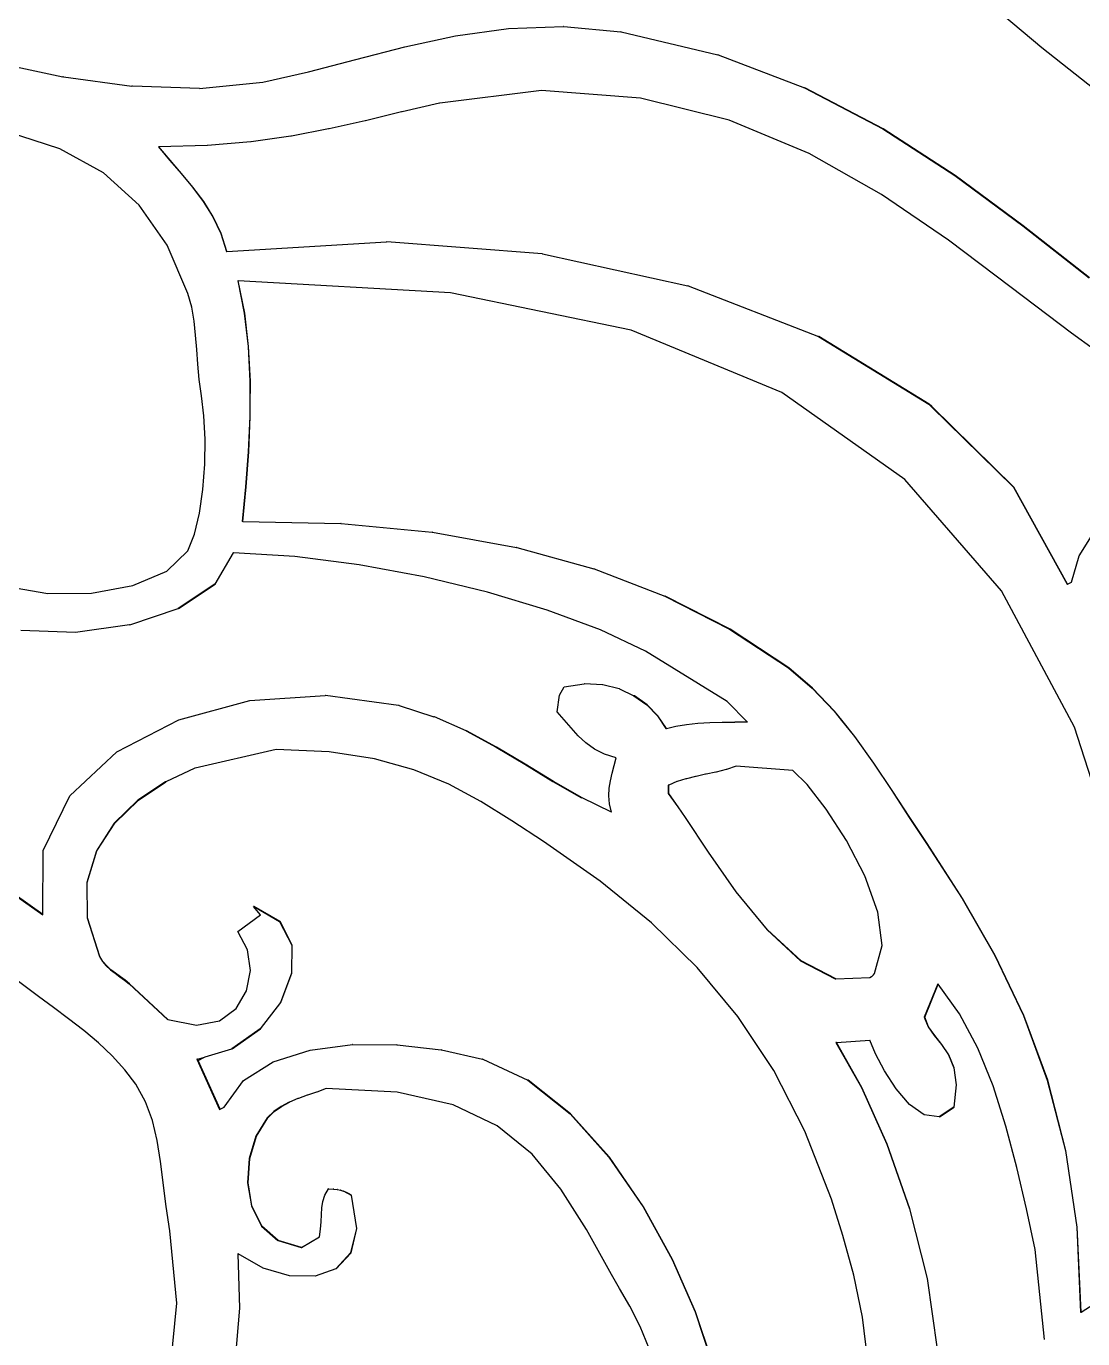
# Model space of a CAD drawing. Header units: inches. Extents: x 1397 to 20304, y -27267 to -746.
# Drawn here: x 17246.61 to 17254.01, y -23854.55 to -23845.36 of the extents above; entities that cross this region are included whole.
import ezdxf

# ---------------------------------------------------------------- set-up
doc = ezdxf.new("R2010")
doc.units = ezdxf.units.IN
doc.header["$LTSCALE"] = 17
doc.header["$MEASUREMENT"] = 0
doc.layers.add('25 BOT BAR', color=12, linetype='Continuous', lineweight=25)

# ---------------------------------------------------------------- blocks, each defined once
blk = doc.blocks.new('A$C261f3448')
for p, q in [((14.1372, 16.2458), (13.682, 16.6307)), ((10.0345, 16.3304), (10.4044, 16.3827)), ((10.4044, 16.3827), (10.7893, 16.3965)), ((10.7924, 16.3965), (10.7893, 16.3965)), ((10.7924, 16.3965), (11.1901, 16.3585)), ((11.1932, 16.3585), (11.1901, 16.3585)), ((11.1932, 16.3585), (11.8696, 16.1976)), ((9.6786, 16.2532), (10.0345, 16.3304)), ((9.0047, 16.0781), (9.3357, 16.1646)), ((9.3357, 16.1646), (9.6786, 16.2532)), ((11.8727, 16.1976), (11.8696, 16.1976)), ((11.8727, 16.1976), (12.4759, 15.9663)), ((14.604, 15.8778), (14.1372, 16.2458)), ((6.8201, 16.1438), (7.2873, 16.0431)), ((8.6849, 16.0071), (9.0047, 16.0781)), ((7.2903, 16.0431), (7.2873, 16.0431)), ((7.2903, 16.0431), (7.7701, 15.979)), ((8.2434, 15.9631), (8.6849, 16.0071)), ((7.7732, 15.979), (7.7701, 15.979)), ((8.2434, 15.9631), (7.7732, 15.979)), ((10.6352, 15.9486), (9.9247, 15.8608)), ((11.3294, 15.8942), (10.6352, 15.9486)), ((11.95, 15.7402), (11.3294, 15.8942)), ((12.4759, 15.9663), (13.0238, 15.6797)), ((12.4789, 15.9663), (12.4759, 15.9663)), ((13.0269, 15.6797), (12.4789, 15.9663)), ((9.657, 15.7985), (9.4044, 15.7372)), ((9.66, 15.7985), (9.657, 15.7985)), ((9.9216, 15.8608), (9.66, 15.7985)), ((9.9247, 15.8608), (9.9216, 15.8608)), ((9.4014, 15.7372), (9.1492, 15.6799)), ((9.4044, 15.7372), (9.4014, 15.7372)), ((12.5084, 15.5087), (11.95, 15.7402)), ((7.265, 15.5413), (6.899, 15.659)), ((8.8827, 15.6298), (8.6052, 15.59)), ((8.8857, 15.6298), (8.8827, 15.6298)), ((9.1461, 15.6799), (8.8857, 15.6298)), ((9.1492, 15.6799), (9.1461, 15.6799)), ((13.0238, 15.6797), (13.5284, 15.3527)), ((13.0269, 15.6797), (13.0238, 15.6797)), ((13.5315, 15.3527), (13.0269, 15.6797)), ((7.571, 15.3711), (7.265, 15.5413)), ((7.9555, 15.5533), (8.0335, 15.4604)), ((7.9586, 15.5533), (7.9555, 15.5533)), ((8.296, 15.5635), (7.9586, 15.5533)), ((8.0365, 15.4604), (7.9586, 15.5533)), ((8.2991, 15.5635), (8.296, 15.5635)), ((8.6022, 15.59), (8.2991, 15.5635)), ((8.6052, 15.59), (8.6022, 15.59)), ((8.0335, 15.4604), (8.1141, 15.3673)), ((8.0365, 15.4604), (8.0335, 15.4604)), ((8.1171, 15.3673), (8.0365, 15.4604)), ((13.0158, 15.2218), (12.5084, 15.5087)), ((7.8202, 15.1467), (7.571, 15.3711)), ((8.1141, 15.3673), (8.1937, 15.2718)), ((8.1171, 15.3673), (8.1141, 15.3673)), ((8.1968, 15.2718), (8.1171, 15.3673)), ((13.5284, 15.3527), (14.0047, 15.0004)), ((13.5315, 15.3527), (13.5284, 15.3527)), ((14.0078, 15.0004), (13.5315, 15.3527)), ((8.1937, 15.2718), (8.2688, 15.1717)), ((8.1968, 15.2718), (8.1937, 15.2718)), ((8.2719, 15.1717), (8.1968, 15.2718)), ((8.2688, 15.1717), (8.3358, 15.0648)), ((8.2719, 15.1717), (8.2688, 15.1717)), ((8.3389, 15.0648), (8.2719, 15.1717)), ((13.4836, 14.9017), (13.0158, 15.2218)), ((8.016, 14.8664), (7.8202, 15.1467)), ((8.3358, 15.0648), (8.3912, 14.9487)), ((8.3389, 15.0648), (8.3358, 15.0648)), ((8.3942, 14.9487), (8.3389, 15.0648)), ((14.0047, 15.0004), (14.4676, 14.6378)), ((14.0078, 15.0004), (14.0047, 15.0004)), ((14.4707, 14.6378), (14.0078, 15.0004)), ((8.3912, 14.9487), (8.4312, 14.8214)), ((8.3942, 14.9487), (8.3912, 14.9487)), ((8.4342, 14.8216), (8.3942, 14.9487)), ((8.4342, 14.8216), (9.5511, 14.8891)), ((9.5541, 14.8891), (9.5511, 14.8891)), ((9.5511, 14.8891), (9.5524, 14.889)), ((9.5541, 14.8891), (9.5524, 14.889)), ((10.6398, 14.8053), (9.5541, 14.8891)), ((13.923, 14.5706), (13.4836, 14.9017)), ((8.1617, 14.5286), (8.016, 14.8664)), ((8.4312, 14.8214), (8.4342, 14.8216)), ((10.6428, 14.8053), (10.6398, 14.8053)), ((10.6428, 14.8053), (11.6601, 14.5808)), ((8.5105, 14.6165), (8.5559, 14.3912)), ((8.5135, 14.6164), (8.5105, 14.6165)), ((8.5589, 14.3912), (8.5135, 14.6164)), ((9.9996, 14.5315), (8.5135, 14.6164)), ((8.1882, 14.4315), (8.1617, 14.5286)), ((11.2641, 14.2711), (9.9996, 14.5315)), ((11.6631, 14.5808), (11.6601, 14.5808)), ((11.6631, 14.5808), (12.5748, 14.2266)), ((14.3454, 14.2505), (13.923, 14.5706)), ((8.2052, 14.3347), (8.1882, 14.4315)), ((8.2158, 14.237), (8.2052, 14.3347)), ((8.5589, 14.3912), (8.5559, 14.3912)), ((8.5559, 14.3912), (8.5833, 14.1561)), ((8.5864, 14.1561), (8.5589, 14.3912)), ((8.2231, 14.1371), (8.2158, 14.237)), ((12.3185, 13.8361), (11.2641, 14.2711)), ((14.5053, 14.1335), (14.3454, 14.2505)), ((8.5864, 14.1561), (8.5833, 14.1561)), ((8.5833, 14.1561), (8.5955, 13.9142)), ((8.5985, 13.9142), (8.5864, 14.1561)), ((12.5748, 14.2266), (13.3467, 13.7534)), ((12.5778, 14.2266), (12.5748, 14.2266)), ((13.3498, 13.7534), (12.5778, 14.2266)), ((8.2303, 14.0336), (8.2231, 14.1371)), ((8.2405, 13.9255), (8.2303, 14.0336)), ((8.2568, 13.8113), (8.2405, 13.9255)), ((8.5955, 13.9142), (8.595, 13.7369)), ((8.5985, 13.9142), (8.5955, 13.9142)), ((8.5981, 13.7369), (8.5985, 13.9142)), ((8.2738, 13.6721), (8.2568, 13.8113)), ((13.1774, 13.2276), (12.3185, 13.8361)), ((8.595, 13.7369), (8.5949, 13.6681)), ((8.595, 13.7369), (8.5981, 13.7369)), ((8.5979, 13.6681), (8.5981, 13.7369)), ((13.3498, 13.7534), (13.3467, 13.7534)), ((13.3467, 13.7534), (13.3635, 13.7369)), ((13.3666, 13.7369), (13.3498, 13.7534)), ((13.3635, 13.7369), (13.3666, 13.7369)), ((13.3635, 13.7369), (13.9388, 13.1722)), ((13.9418, 13.1722), (13.3666, 13.7369)), ((8.2816, 13.5093), (8.2738, 13.6721)), ((8.5949, 13.6681), (8.5841, 13.4207)), ((8.5871, 13.4207), (8.5979, 13.6681)), ((8.5979, 13.6681), (8.5949, 13.6681)), ((8.2795, 13.334), (8.2816, 13.5093)), ((8.5841, 13.4207), (8.5656, 13.1747)), ((8.5687, 13.1747), (8.5871, 13.4207)), ((8.5871, 13.4207), (8.5841, 13.4207)), ((8.2671, 13.1573), (8.2795, 13.334)), ((13.8553, 12.4466), (13.1774, 13.2276)), ((8.2436, 12.99), (8.2671, 13.1573)), ((8.5656, 13.1747), (8.5422, 12.933)), ((8.5452, 12.933), (8.5687, 13.1747)), ((8.5687, 13.1747), (8.5656, 13.1747)), ((13.9388, 13.1722), (14.3137, 12.4938)), ((13.9418, 13.1722), (13.9388, 13.1722)), ((14.3161, 12.4949), (13.9418, 13.1722)), ((8.2087, 12.8433), (8.2436, 12.99)), ((8.5452, 12.933), (8.5422, 12.933)), ((8.5452, 12.933), (9.2321, 12.9182)), ((9.2352, 12.9182), (9.2321, 12.9182)), ((9.2352, 12.9182), (9.8709, 12.8572)), ((9.8739, 12.8572), (9.8709, 12.8572)), ((9.8739, 12.8572), (10.4604, 12.7514)), ((8.1617, 12.728), (8.2087, 12.8433)), ((14.3976, 12.6918), (14.4966, 12.8493)), ((8.0136, 12.5845), (8.1617, 12.728)), ((8.4788, 12.7134), (8.3495, 12.4945)), ((8.3526, 12.4945), (8.4817, 12.7132)), ((8.4817, 12.7132), (8.4788, 12.7134)), ((8.9092, 12.6874), (8.4817, 12.7132)), ((9.3597, 12.6301), (8.9092, 12.6874)), ((10.4634, 12.7514), (10.4604, 12.7514)), ((10.4634, 12.7514), (11.0025, 12.6021)), ((14.3454, 12.5084), (14.3976, 12.6918)), ((7.7767, 12.4849), (8.0136, 12.5845)), ((9.8146, 12.5457), (9.3597, 12.6301)), ((11.0056, 12.6021), (11.0025, 12.6021)), ((11.0056, 12.6021), (11.4991, 12.4109)), ((8.3495, 12.4945), (8.093, 12.3248)), ((8.0961, 12.3248), (8.3526, 12.4945)), ((8.3526, 12.4945), (8.3495, 12.4945)), ((10.2582, 12.4387), (9.8146, 12.5457)), ((14.3137, 12.4938), (14.3161, 12.4949)), ((14.3161, 12.4949), (14.3454, 12.5084)), ((6.8986, 12.4776), (7.1814, 12.4288)), ((7.1814, 12.4288), (7.4873, 12.4321)), ((7.4873, 12.4321), (7.7767, 12.4849)), ((10.6749, 12.3133), (10.2582, 12.4387)), ((11.4991, 12.4109), (11.9521, 12.1791)), ((11.5022, 12.4109), (11.4991, 12.4109)), ((11.9552, 12.1791), (11.5022, 12.4109)), ((14.3666, 11.4941), (13.8553, 12.4466)), ((7.7556, 12.2101), (8.093, 12.3248)), ((8.0961, 12.3248), (8.093, 12.3248)), ((11.0489, 12.1741), (10.6749, 12.3133)), ((7.3744, 12.1564), (6.993, 12.1697)), ((7.7525, 12.2101), (7.3744, 12.1564)), ((7.7556, 12.2101), (7.7525, 12.2101)), ((11.3645, 12.0254), (11.0489, 12.1741)), ((11.9552, 12.1791), (11.9521, 12.1791)), ((11.9521, 12.1791), (12.3634, 11.9083)), ((12.3665, 11.9083), (11.9552, 12.1791)), ((11.9353, 11.674), (11.3645, 12.0254)), ((12.3665, 11.9083), (12.3634, 11.9083)), ((12.3634, 11.9083), (12.53, 11.7672)), ((12.5331, 11.7672), (12.3665, 11.9083)), ((10.762, 11.7179), (10.7937, 11.7765)), ((10.7937, 11.7765), (10.934, 11.7956)), ((10.9371, 11.7956), (10.934, 11.7956)), ((11.0629, 11.7895), (10.9371, 11.7956)), ((11.0659, 11.7895), (11.0629, 11.7895)), ((11.1794, 11.7611), (11.0659, 11.7895)), ((11.1825, 11.7611), (11.1794, 11.7611)), ((11.1825, 11.7611), (11.2829, 11.7134)), ((12.5331, 11.7672), (12.53, 11.7672)), ((12.53, 11.7672), (12.6835, 11.6055)), ((12.6865, 11.6055), (12.5331, 11.7672)), ((8.0969, 11.5456), (8.596, 11.6793)), ((8.596, 11.6793), (9.1221, 11.7149)), ((9.1251, 11.7149), (9.1221, 11.7149)), ((9.6362, 11.6448), (9.1251, 11.7149)), ((10.7461, 11.6008), (10.762, 11.7179)), ((11.2829, 11.7134), (11.3726, 11.6492)), ((11.286, 11.7134), (11.2829, 11.7134)), ((11.3756, 11.6492), (11.286, 11.7134)), ((12.078, 11.5276), (11.9353, 11.674)), ((9.6393, 11.6448), (9.6362, 11.6448)), ((9.6393, 11.6448), (9.8836, 11.5662)), ((10.7949, 11.545), (10.7461, 11.6008)), ((11.3756, 11.6492), (11.3726, 11.6492)), ((11.3726, 11.6492), (11.4476, 11.5717)), ((11.4506, 11.5717), (11.3756, 11.6492)), ((11.4476, 11.5717), (11.5072, 11.4837)), ((11.4506, 11.5717), (11.4476, 11.5717)), ((11.5098, 11.4844), (11.4506, 11.5717)), ((12.6865, 11.6055), (12.6835, 11.6055)), ((12.6835, 11.6055), (12.7359, 11.5404)), ((12.738, 11.5416), (12.6865, 11.6055)), ((7.6636, 11.3213), (8.0969, 11.5456)), ((9.8867, 11.5662), (9.8836, 11.5662)), ((10.1089, 11.467), (9.8867, 11.5662)), ((10.8426, 11.4886), (10.7949, 11.545)), ((10.892, 11.434), (10.8426, 11.4886)), ((11.5072, 11.4837), (11.5098, 11.4844)), ((11.5098, 11.4844), (11.5769, 11.5005)), ((11.5769, 11.5005), (11.6518, 11.5126)), ((11.6518, 11.5126), (11.731, 11.5206)), ((11.731, 11.5206), (11.814, 11.5254)), ((11.814, 11.5254), (11.8999, 11.5276)), ((11.8999, 11.5276), (11.9882, 11.5281)), ((11.9913, 11.5281), (11.9882, 11.5281)), ((11.9913, 11.5281), (11.9898, 11.5281)), ((12.078, 11.5276), (11.9913, 11.5281)), ((12.7359, 11.5404), (12.738, 11.5416)), ((12.7359, 11.5404), (12.8259, 11.4287)), ((12.8289, 11.4287), (12.738, 11.5416)), ((14.726, 10.3712), (14.3666, 11.4941)), ((10.1089, 11.467), (10.3185, 11.3539)), ((10.112, 11.467), (10.1089, 11.467)), ((10.3216, 11.3539), (10.112, 11.467)), ((10.9455, 11.3834), (10.892, 11.434)), ((12.8289, 11.4287), (12.8259, 11.4287)), ((12.8259, 11.4287), (12.9596, 11.2422)), ((12.9627, 11.2422), (12.8289, 11.4287)), ((7.3349, 11.0141), (7.6636, 11.3213)), ((8.78, 11.3373), (8.2123, 11.2056)), ((9.1504, 11.321), (8.78, 11.3373)), ((9.4673, 11.272), (9.1504, 11.321)), ((10.3185, 11.3539), (10.5188, 11.2337)), ((10.3216, 11.3539), (10.3185, 11.3539)), ((10.5218, 11.2337), (10.3216, 11.3539)), ((11.006, 11.3391), (10.9455, 11.3834)), ((11.0761, 11.3035), (11.006, 11.3391)), ((11.1584, 11.2788), (11.0761, 11.3035)), ((8.2092, 11.2056), (8.0075, 11.1118)), ((8.2123, 11.2056), (8.2092, 11.2056)), ((9.7421, 11.1947), (9.4673, 11.272)), ((10.5218, 11.2337), (10.5188, 11.2337)), ((10.5188, 11.2337), (10.716, 11.1132)), ((10.719, 11.1132), (10.5218, 11.2337)), ((11.13, 11.1713), (11.1441, 11.2243)), ((11.1441, 11.2243), (11.1584, 11.2788)), ((11.9988, 11.2202), (11.9306, 11.1971)), ((12.3951, 11.1909), (11.9988, 11.2202)), ((12.9627, 11.2422), (12.9596, 11.2422)), ((12.9596, 11.2422), (13.0868, 11.0514)), ((13.0899, 11.0514), (12.9627, 11.2422)), ((9.9864, 11.0938), (9.7421, 11.1947)), ((10.719, 11.1132), (10.716, 11.1132)), ((10.716, 11.1132), (10.9165, 10.9991)), ((10.9195, 10.9991), (10.719, 11.1132)), ((11.1096, 11.0661), (11.1179, 11.1188)), ((11.1179, 11.1188), (11.13, 11.1713)), ((11.5826, 11.1134), (11.5261, 11.0885)), ((11.5857, 11.1134), (11.5826, 11.1134)), ((11.6467, 11.1329), (11.5857, 11.1134)), ((11.6498, 11.1329), (11.6467, 11.1329)), ((11.7143, 11.1489), (11.6498, 11.1329)), ((11.7173, 11.1489), (11.7143, 11.1489)), ((11.7843, 11.1636), (11.7173, 11.1489)), ((11.7874, 11.1636), (11.7843, 11.1636)), ((11.8557, 11.1789), (11.7874, 11.1636)), ((11.8588, 11.1789), (11.8557, 11.1789)), ((11.9276, 11.1971), (11.8588, 11.1789)), ((11.9306, 11.1971), (11.9276, 11.1971)), ((12.4956, 11.0919), (12.3951, 11.1909)), ((5.8943, 11.0592), (7.1469, 10.1809)), ((7.1469, 10.183), (5.8973, 11.0592)), ((8.0044, 11.1118), (7.8119, 10.983)), ((7.8149, 10.983), (8.0075, 11.1118)), ((8.0075, 11.1118), (8.0044, 11.1118)), ((10.2116, 10.9735), (9.9864, 11.0938)), ((11.1071, 11.0123), (11.1096, 11.0661)), ((11.5231, 11.0885), (11.5231, 11.0299)), ((11.5261, 11.0885), (11.5231, 11.0885)), ((11.5261, 11.0299), (11.5231, 11.0299)), ((11.5231, 11.0299), (11.5898, 10.935)), ((11.5261, 11.0299), (11.5261, 11.0885)), ((11.592, 10.9361), (11.5261, 11.0299)), ((12.6285, 10.9208), (12.4956, 11.0919)), ((13.0868, 11.0514), (13.2097, 10.8617)), ((13.0899, 11.0514), (13.0868, 11.0514)), ((13.2128, 10.8617), (13.0899, 11.0514)), ((7.1498, 10.6314), (7.3349, 11.0141)), ((7.8119, 10.983), (7.6461, 10.8212)), ((7.6492, 10.8212), (7.8149, 10.983)), ((7.8149, 10.983), (7.8119, 10.983)), ((10.4293, 10.8385), (10.2116, 10.9735)), ((10.9195, 10.9991), (10.9165, 10.9991)), ((11.1263, 10.8998), (10.9195, 10.9991)), ((11.1122, 10.9566), (11.1071, 11.0123)), ((11.1263, 10.8998), (11.1122, 10.9566)), ((11.5898, 10.935), (11.592, 10.9361)), ((11.5898, 10.935), (11.6418, 10.861)), ((11.6448, 10.861), (11.592, 10.9361)), ((10.651, 10.6932), (10.4293, 10.8385)), ((11.1267, 10.8982), (11.1263, 10.8998)), ((11.6418, 10.861), (11.8022, 10.6178)), ((11.6448, 10.861), (11.6418, 10.861)), ((11.8053, 10.6178), (11.6448, 10.861)), ((12.7706, 10.7001), (12.6285, 10.9208)), ((13.2097, 10.8617), (13.3306, 10.6786)), ((13.2128, 10.8617), (13.2097, 10.8617)), ((13.3337, 10.6786), (13.2128, 10.8617)), ((7.6461, 10.8212), (7.5218, 10.6287)), ((7.5249, 10.6287), (7.6492, 10.8212)), ((7.6492, 10.8212), (7.6461, 10.8212)), ((11.0476, 10.4162), (10.651, 10.6932)), ((12.8987, 10.4523), (12.7706, 10.7001)), ((13.3337, 10.6786), (13.3306, 10.6786)), ((13.3306, 10.6786), (13.5798, 10.2944)), ((13.5828, 10.2944), (13.3337, 10.6786)), ((7.1469, 10.183), (7.1498, 10.6314)), ((7.5218, 10.6287), (7.4535, 10.4075)), ((7.4566, 10.4075), (7.5249, 10.6287)), ((7.5249, 10.6287), (7.5218, 10.6287)), ((11.8022, 10.6178), (11.996, 10.3419)), ((11.8053, 10.6178), (11.8022, 10.6178)), ((11.999, 10.3419), (11.8053, 10.6178)), ((7.4535, 10.4075), (7.4558, 10.16)), ((7.4566, 10.4075), (7.4535, 10.4075)), ((7.4589, 10.16), (7.4566, 10.4075)), ((11.4053, 10.1251), (11.0476, 10.4162)), ((12.9894, 10.1999), (12.8987, 10.4523)), ((11.996, 10.3419), (12.2145, 10.0748)), ((11.999, 10.3419), (11.996, 10.3419)), ((12.2176, 10.0748), (11.999, 10.3419)), ((13.5828, 10.2944), (13.5798, 10.2944)), ((13.5798, 10.2944), (13.808, 9.896)), ((13.811, 9.896), (13.5828, 10.2944)), ((8.669, 10.1809), (8.6215, 10.2394)), ((8.6245, 10.2394), (8.6215, 10.2394)), ((8.6215, 10.2394), (8.6273, 10.236)), ((8.806, 10.133), (8.6245, 10.2394)), ((8.6245, 10.2394), (8.6273, 10.236)), ((8.6273, 10.236), (8.8029, 10.133)), ((13.0196, 9.9653), (12.9894, 10.1999)), ((7.1469, 10.1809), (7.1469, 10.183)), ((7.4558, 10.16), (7.5433, 9.8881)), ((7.4589, 10.16), (7.4558, 10.16)), ((7.5463, 9.8881), (7.4589, 10.16)), ((8.5105, 10.0637), (8.669, 10.1809)), ((8.8029, 10.133), (8.8879, 9.9686)), ((8.806, 10.133), (8.8029, 10.133)), ((8.8909, 9.9686), (8.806, 10.133)), ((11.7258, 9.8122), (11.4053, 10.1251)), ((8.5784, 9.936), (8.5105, 10.0637)), ((12.2145, 10.0748), (12.4494, 9.858)), ((12.2176, 10.0748), (12.2145, 10.0748)), ((12.4524, 9.858), (12.2176, 10.0748)), ((8.5987, 9.7916), (8.5784, 9.936)), ((8.8879, 9.9686), (8.8866, 9.7717)), ((8.8909, 9.9686), (8.8879, 9.9686)), ((8.8897, 9.7717), (8.8909, 9.9686)), ((12.966, 9.771), (13.0196, 9.9653)), ((7.5433, 9.8881), (7.5641, 9.8535)), ((7.5463, 9.8881), (7.5433, 9.8881)), ((7.5672, 9.8535), (7.5463, 9.8881)), ((7.5641, 9.8535), (7.5903, 9.8233)), ((7.5672, 9.8535), (7.5641, 9.8535)), ((7.5933, 9.8233), (7.5672, 9.8535)), ((12.4494, 9.858), (12.6921, 9.7331)), ((12.4524, 9.858), (12.4494, 9.858)), ((12.695, 9.7332), (12.4524, 9.858)), ((13.811, 9.896), (13.808, 9.896)), ((13.808, 9.896), (14.0088, 9.4751)), ((14.0118, 9.4751), (13.811, 9.896)), ((7.1152, 9.6099), (6.9208, 9.7549)), ((7.5903, 9.8233), (7.6203, 9.7964)), ((7.5933, 9.8233), (7.5903, 9.8233)), ((7.6233, 9.7964), (7.5933, 9.8233)), ((7.6203, 9.7964), (7.6526, 9.7716)), ((7.6233, 9.7964), (7.6203, 9.7964)), ((7.6557, 9.7716), (7.6233, 9.7964)), ((7.6526, 9.7716), (7.6859, 9.7476)), ((7.6557, 9.7716), (7.6526, 9.7716)), ((7.689, 9.7476), (7.6557, 9.7716)), ((7.6859, 9.7476), (7.7187, 9.7234)), ((7.689, 9.7476), (7.6859, 9.7476)), ((7.7217, 9.7234), (7.689, 9.7476)), ((8.5723, 9.6487), (8.5987, 9.7916)), ((8.8866, 9.7717), (8.8095, 9.5678)), ((8.8125, 9.5678), (8.8897, 9.7717)), ((8.8897, 9.7717), (8.8866, 9.7717)), ((12.0104, 9.47), (11.7258, 9.8122)), ((12.695, 9.7332), (12.9342, 9.7417)), ((12.9342, 9.7417), (12.9444, 9.7483)), ((12.9444, 9.7483), (12.95, 9.7516)), ((12.95, 9.7516), (12.9553, 9.7566)), ((12.9553, 9.7566), (12.9588, 9.7617)), ((12.9588, 9.7617), (12.966, 9.771)), ((7.7187, 9.7234), (7.7494, 9.6978)), ((7.7217, 9.7234), (7.7187, 9.7234)), ((7.7525, 9.6978), (7.7217, 9.7234)), ((7.7494, 9.6978), (8.019, 9.4489)), ((7.7525, 9.6978), (7.7494, 9.6978)), ((8.022, 9.4489), (7.7525, 9.6978)), ((8.5002, 9.5251), (8.5723, 9.6487)), ((12.6921, 9.7331), (12.695, 9.7332)), ((13.4099, 9.6978), (13.3148, 9.4636)), ((13.3178, 9.4636), (13.4119, 9.6951)), ((13.4119, 9.6951), (13.4099, 9.6978)), ((13.5613, 9.4882), (13.4119, 9.6951)), ((7.2199, 9.5332), (7.1152, 9.6099)), ((8.8095, 9.5678), (8.6666, 9.3827)), ((8.6697, 9.3827), (8.8125, 9.5678)), ((8.8125, 9.5678), (8.8095, 9.5678)), ((7.3267, 9.4537), (7.2199, 9.5332)), ((8.3833, 9.4386), (8.5002, 9.5251)), ((12.2608, 9.0906), (12.0104, 9.47)), ((13.3148, 9.4636), (13.341, 9.3962)), ((13.3178, 9.4636), (13.3148, 9.4636)), ((13.3441, 9.3962), (13.3178, 9.4636)), ((13.6888, 9.2475), (13.5613, 9.4882)), ((14.0088, 9.4751), (14.1757, 9.0233)), ((14.0118, 9.4751), (14.0088, 9.4751)), ((14.1788, 9.0233), (14.0118, 9.4751)), ((7.4329, 9.3709), (7.3267, 9.4537)), ((7.5358, 9.2842), (7.4329, 9.3709)), ((8.022, 9.4489), (8.019, 9.4489)), ((8.022, 9.4489), (8.2226, 9.4073)), ((8.2226, 9.4073), (8.3833, 9.4386)), ((8.6666, 9.3827), (8.4684, 9.2418)), ((8.4715, 9.2418), (8.6697, 9.3827)), ((8.6697, 9.3827), (8.6666, 9.3827)), ((13.341, 9.3962), (13.3845, 9.3361)), ((13.3441, 9.3962), (13.341, 9.3962)), ((13.3875, 9.3361), (13.3441, 9.3962)), ((7.6325, 9.1931), (7.5358, 9.2842)), ((12.6964, 9.2879), (12.8748, 8.9714)), ((12.6995, 9.2879), (12.6964, 9.2879)), ((12.6995, 9.2879), (12.9342, 9.3025)), ((12.8779, 8.9714), (12.6995, 9.2879)), ((12.9736, 9.2089), (12.9342, 9.3025)), ((13.3845, 9.3361), (13.4355, 9.2743)), ((13.3875, 9.3361), (13.3845, 9.3361)), ((13.4386, 9.2743), (13.3875, 9.3361)), ((7.7205, 9.0969), (7.6325, 9.1931)), ((8.2281, 9.1708), (8.2779, 9.1853)), ((8.2324, 9.1613), (8.2779, 9.1853)), ((8.2779, 9.1853), (8.2816, 9.1873)), ((8.2816, 9.1873), (8.4684, 9.2418)), ((8.4715, 9.2418), (8.4684, 9.2418)), ((8.7572, 9.152), (9.0173, 9.2345)), ((9.0173, 9.2345), (9.3123, 9.2727)), ((9.3154, 9.2727), (9.3123, 9.2727)), ((9.3154, 9.2727), (9.6239, 9.2715)), ((9.6269, 9.2715), (9.6239, 9.2715)), ((9.6269, 9.2715), (9.9335, 9.2358)), ((9.9366, 9.2358), (9.9335, 9.2358)), ((9.9366, 9.2358), (10.2229, 9.1708)), ((13.0362, 9.0885), (12.9736, 9.2089)), ((13.4355, 9.2743), (13.4844, 9.202)), ((13.4386, 9.2743), (13.4355, 9.2743)), ((13.4875, 9.202), (13.4386, 9.2743)), ((13.4844, 9.202), (13.5214, 9.1104)), ((13.4875, 9.202), (13.4844, 9.202)), ((13.5245, 9.1104), (13.4875, 9.202)), ((13.7959, 8.983), (13.6888, 9.2475)), ((7.797, 8.9951), (7.7205, 9.0969)), ((8.2251, 9.1708), (8.3836, 8.8194)), ((8.2281, 9.1708), (8.2251, 9.1708)), ((8.2324, 9.1613), (8.2281, 9.1708)), ((8.3862, 8.8206), (8.2324, 9.1613)), ((8.5504, 9.0202), (8.7572, 9.152)), ((10.226, 9.1708), (10.2229, 9.1708)), ((10.226, 9.1708), (10.5403, 9.0247)), ((13.5214, 9.1104), (13.5368, 8.9907)), ((13.5245, 9.1104), (13.5214, 9.1104)), ((13.5399, 8.9907), (13.5245, 9.1104)), ((8.4153, 8.8341), (8.5504, 9.0202)), ((10.5403, 9.0247), (10.837, 8.7885)), ((10.5433, 9.0247), (10.5403, 9.0247)), ((10.84, 8.7885), (10.5433, 9.0247)), ((12.4784, 8.6665), (12.2608, 9.0906)), ((13.1171, 8.9628), (13.0362, 9.0885)), ((14.1788, 9.0233), (14.1757, 9.0233)), ((14.1757, 9.0233), (14.3024, 8.5324)), ((14.3054, 8.5324), (14.1788, 9.0233)), ((7.8648, 8.8717), (7.797, 8.9951)), ((8.9957, 8.9175), (8.9346, 8.8946)), ((8.9988, 8.9175), (8.9957, 8.9175)), ((9.0619, 8.9405), (8.9988, 8.9175)), ((9.0649, 8.9405), (9.0619, 8.9405)), ((9.1289, 8.9658), (9.0649, 8.9405)), ((9.6249, 8.9403), (9.1289, 8.9658)), ((10.0169, 8.8508), (9.6249, 8.9403)), ((12.8748, 8.9714), (13.0523, 8.575)), ((12.8779, 8.9714), (12.8748, 8.9714)), ((13.0554, 8.575), (12.8779, 8.9714)), ((13.2111, 8.8531), (13.1171, 8.9628)), ((13.5368, 8.9907), (13.5209, 8.8341)), ((13.524, 8.8341), (13.5399, 8.9907)), ((13.5399, 8.9907), (13.5368, 8.9907)), ((13.8862, 8.7024), (13.7959, 8.983)), ((7.9127, 8.7404), (7.8648, 8.8717)), ((8.3836, 8.8194), (8.3862, 8.8206)), ((8.3862, 8.8206), (8.4153, 8.8341)), ((8.8134, 8.8405), (8.7618, 8.805)), ((8.7649, 8.805), (8.8165, 8.8405)), ((8.8704, 8.8697), (8.8134, 8.8405)), ((8.8165, 8.8405), (8.8134, 8.8405)), ((8.8165, 8.8405), (8.8735, 8.8697)), ((8.8735, 8.8697), (8.8704, 8.8697)), ((8.9315, 8.8946), (8.8735, 8.8697)), ((8.9346, 8.8946), (8.9315, 8.8946)), ((10.3252, 8.7035), (10.0169, 8.8508)), ((13.3131, 8.7809), (13.2111, 8.8531)), ((13.5209, 8.8341), (13.4181, 8.7674)), ((13.4211, 8.7674), (13.524, 8.8341)), ((13.524, 8.8341), (13.5209, 8.8341)), ((7.9459, 8.6013), (7.9127, 8.7404)), ((8.7166, 8.7609), (8.638, 8.6315)), ((8.6411, 8.6315), (8.7197, 8.7609)), ((8.7618, 8.805), (8.7166, 8.7609)), ((8.7197, 8.7609), (8.7166, 8.7609)), ((8.7197, 8.7609), (8.7649, 8.805)), ((8.7649, 8.805), (8.7618, 8.805)), ((10.837, 8.7885), (11.1077, 8.4851)), ((10.84, 8.7885), (10.837, 8.7885)), ((11.1108, 8.4851), (10.84, 8.7885)), ((13.4181, 8.7674), (13.3131, 8.7809)), ((13.4211, 8.7674), (13.4181, 8.7674)), ((10.5701, 8.5047), (10.3252, 8.7035)), ((12.6647, 8.19), (12.4784, 8.6665)), ((13.9632, 8.4131), (13.8862, 8.7024)), ((7.9694, 8.4546), (7.9459, 8.6013)), ((8.638, 8.6315), (8.5911, 8.4745)), ((8.5942, 8.4745), (8.6411, 8.6315)), ((8.6411, 8.6315), (8.638, 8.6315)), ((13.0523, 8.575), (13.2114, 8.1222)), ((13.0554, 8.575), (13.0523, 8.575)), ((13.2144, 8.1222), (13.0554, 8.575)), ((8.0087, 8.139), (7.9694, 8.4546)), ((8.5911, 8.4745), (8.5793, 8.3064)), ((8.5824, 8.3064), (8.5942, 8.4745)), ((8.5942, 8.4745), (8.5911, 8.4745)), ((10.7718, 8.2608), (10.5701, 8.5047)), ((11.1077, 8.4851), (11.3471, 8.1378)), ((11.1108, 8.4851), (11.1077, 8.4851)), ((11.3502, 8.1378), (11.1108, 8.4851)), ((14.3054, 8.5324), (14.3024, 8.5324)), ((14.3024, 8.5324), (14.3822, 7.9939)), ((14.3853, 7.9939), (14.3054, 8.5324)), ((14.0305, 8.1227), (13.9632, 8.4131)), ((8.5793, 8.3064), (8.6062, 8.1436)), ((8.5824, 8.3064), (8.5793, 8.3064)), ((8.6093, 8.1436), (8.5824, 8.3064)), ((9.0985, 8.1299), (9.1056, 8.1755)), ((9.1056, 8.1755), (9.1199, 8.2198)), ((9.1199, 8.2198), (9.1447, 8.2632)), ((9.1478, 8.2632), (9.1447, 8.2632)), ((9.1478, 8.2632), (9.179, 8.2612)), ((9.1821, 8.2612), (9.179, 8.2612)), ((9.1821, 8.2612), (9.2063, 8.258)), ((9.2093, 8.258), (9.2063, 8.258)), ((9.2093, 8.258), (9.2284, 8.2534)), ((9.2315, 8.2534), (9.2284, 8.2534)), ((9.2315, 8.2534), (9.2473, 8.2473)), ((9.2503, 8.2473), (9.2473, 8.2473)), ((9.2647, 8.2397), (9.2503, 8.2473)), ((9.2647, 8.2397), (9.2828, 8.2303)), ((9.2678, 8.2397), (9.2647, 8.2397)), ((9.2859, 8.2303), (9.2678, 8.2397)), ((9.2828, 8.2303), (9.3033, 8.2192)), ((9.2859, 8.2303), (9.2828, 8.2303)), ((9.3063, 8.2192), (9.2859, 8.2303)), ((9.3033, 8.2192), (9.3414, 7.9851)), ((9.3063, 8.2192), (9.3033, 8.2192)), ((9.3444, 7.9851), (9.3063, 8.2192)), ((10.9505, 7.9781), (10.7718, 8.2608)), ((12.7455, 7.9378), (12.6647, 8.19)), ((8.0348, 7.9704), (8.0087, 8.139)), ((8.6062, 8.1436), (8.6754, 8.0029)), ((8.6093, 8.1436), (8.6062, 8.1436)), ((8.6784, 8.0029), (8.6093, 8.1436)), ((9.0939, 8.0331), (9.0956, 8.0826)), ((9.0956, 8.0826), (9.0985, 8.1299)), ((11.3471, 8.1378), (11.5499, 7.7695)), ((11.3502, 8.1378), (11.3471, 8.1378)), ((11.553, 7.7695), (11.3502, 8.1378)), ((13.2114, 8.1222), (13.3346, 7.6363)), ((13.2144, 8.1222), (13.2114, 8.1222)), ((13.3376, 7.6363), (13.2144, 8.1222)), ((14.0917, 7.8386), (14.0305, 8.1227)), ((8.6754, 8.0029), (8.7903, 7.9006)), ((8.6784, 8.0029), (8.6754, 8.0029)), ((8.7933, 7.9006), (8.6784, 8.0029)), ((9.0901, 7.9812), (9.0939, 8.0331)), ((14.3853, 7.9939), (14.3822, 7.9939)), ((14.3822, 7.9939), (14.4088, 7.3995)), ((14.4118, 7.4014), (14.3853, 7.9939)), ((8.0842, 7.4634), (8.0348, 7.9704)), ((8.7933, 7.9006), (8.7903, 7.9006)), ((8.9555, 7.8539), (8.7933, 7.9006)), ((8.7933, 7.9006), (8.9544, 7.8533)), ((8.9555, 7.8539), (9.0813, 7.9265)), ((9.0813, 7.9265), (9.0901, 7.9812)), ((9.3414, 7.9851), (9.3, 7.8146)), ((9.3031, 7.8146), (9.3444, 7.9851)), ((9.3444, 7.9851), (9.3414, 7.9851)), ((11.1267, 7.663), (10.9505, 7.9781)), ((12.8216, 7.6597), (12.7455, 7.9378)), ((8.5105, 7.8094), (8.5215, 7.429)), ((8.5136, 7.8076), (8.5105, 7.8094)), ((8.6882, 7.7075), (8.5136, 7.8076)), ((8.5245, 7.429), (8.5136, 7.8076)), ((8.9544, 7.8533), (8.9555, 7.8539)), ((9.3, 7.8146), (9.1967, 7.7046)), ((9.1997, 7.7046), (9.3031, 7.8146)), ((9.3031, 7.8146), (9.3, 7.8146)), ((14.1551, 7.2092), (14.0917, 7.8386)), ((11.5499, 7.7695), (11.7108, 7.4035)), ((11.553, 7.7695), (11.5499, 7.7695)), ((11.7138, 7.4035), (11.553, 7.7695)), ((8.8733, 7.6541), (8.6882, 7.7075)), ((9.0517, 7.6521), (8.8733, 7.6541)), ((9.1967, 7.7046), (9.0517, 7.6521)), ((9.1997, 7.7046), (9.1967, 7.7046)), ((11.1828, 7.5654), (11.1267, 7.663)), ((12.8832, 7.3642), (12.8216, 7.6597)), ((13.3346, 7.6363), (13.4045, 7.1406)), ((13.3376, 7.6363), (13.3346, 7.6363)), ((13.4076, 7.1406), (13.3376, 7.6363)), ((14.4118, 7.4014), (14.8687, 7.6922)), ((11.2531, 7.4416), (11.1828, 7.5654)), ((8.0429, 7.0373), (8.0842, 7.4634)), ((11.3259, 7.2993), (11.2531, 7.4416)), ((8.5215, 7.429), (8.4922, 7.0711)), ((8.4952, 7.0711), (8.5245, 7.429)), ((8.5245, 7.429), (8.5215, 7.429)), ((11.7108, 7.4035), (11.8243, 7.0628)), ((11.7138, 7.4035), (11.7108, 7.4035)), ((11.8274, 7.0628), (11.7138, 7.4035)), ((12.9206, 7.0602), (12.8832, 7.3642)), ((14.4088, 7.3995), (14.4118, 7.4014)), ((11.3898, 7.146), (11.3259, 7.2993))]:
    blk.add_line(p, q)

msp = doc.modelspace()

# ---------------------------------------------------------------- block references
at = {"layer": '25 BOT BAR'}
msp.add_blockref('A$C261f3448', (17239.5833, -23861.7593), dxfattribs=at)

doc.saveas('drawing.dxf')
